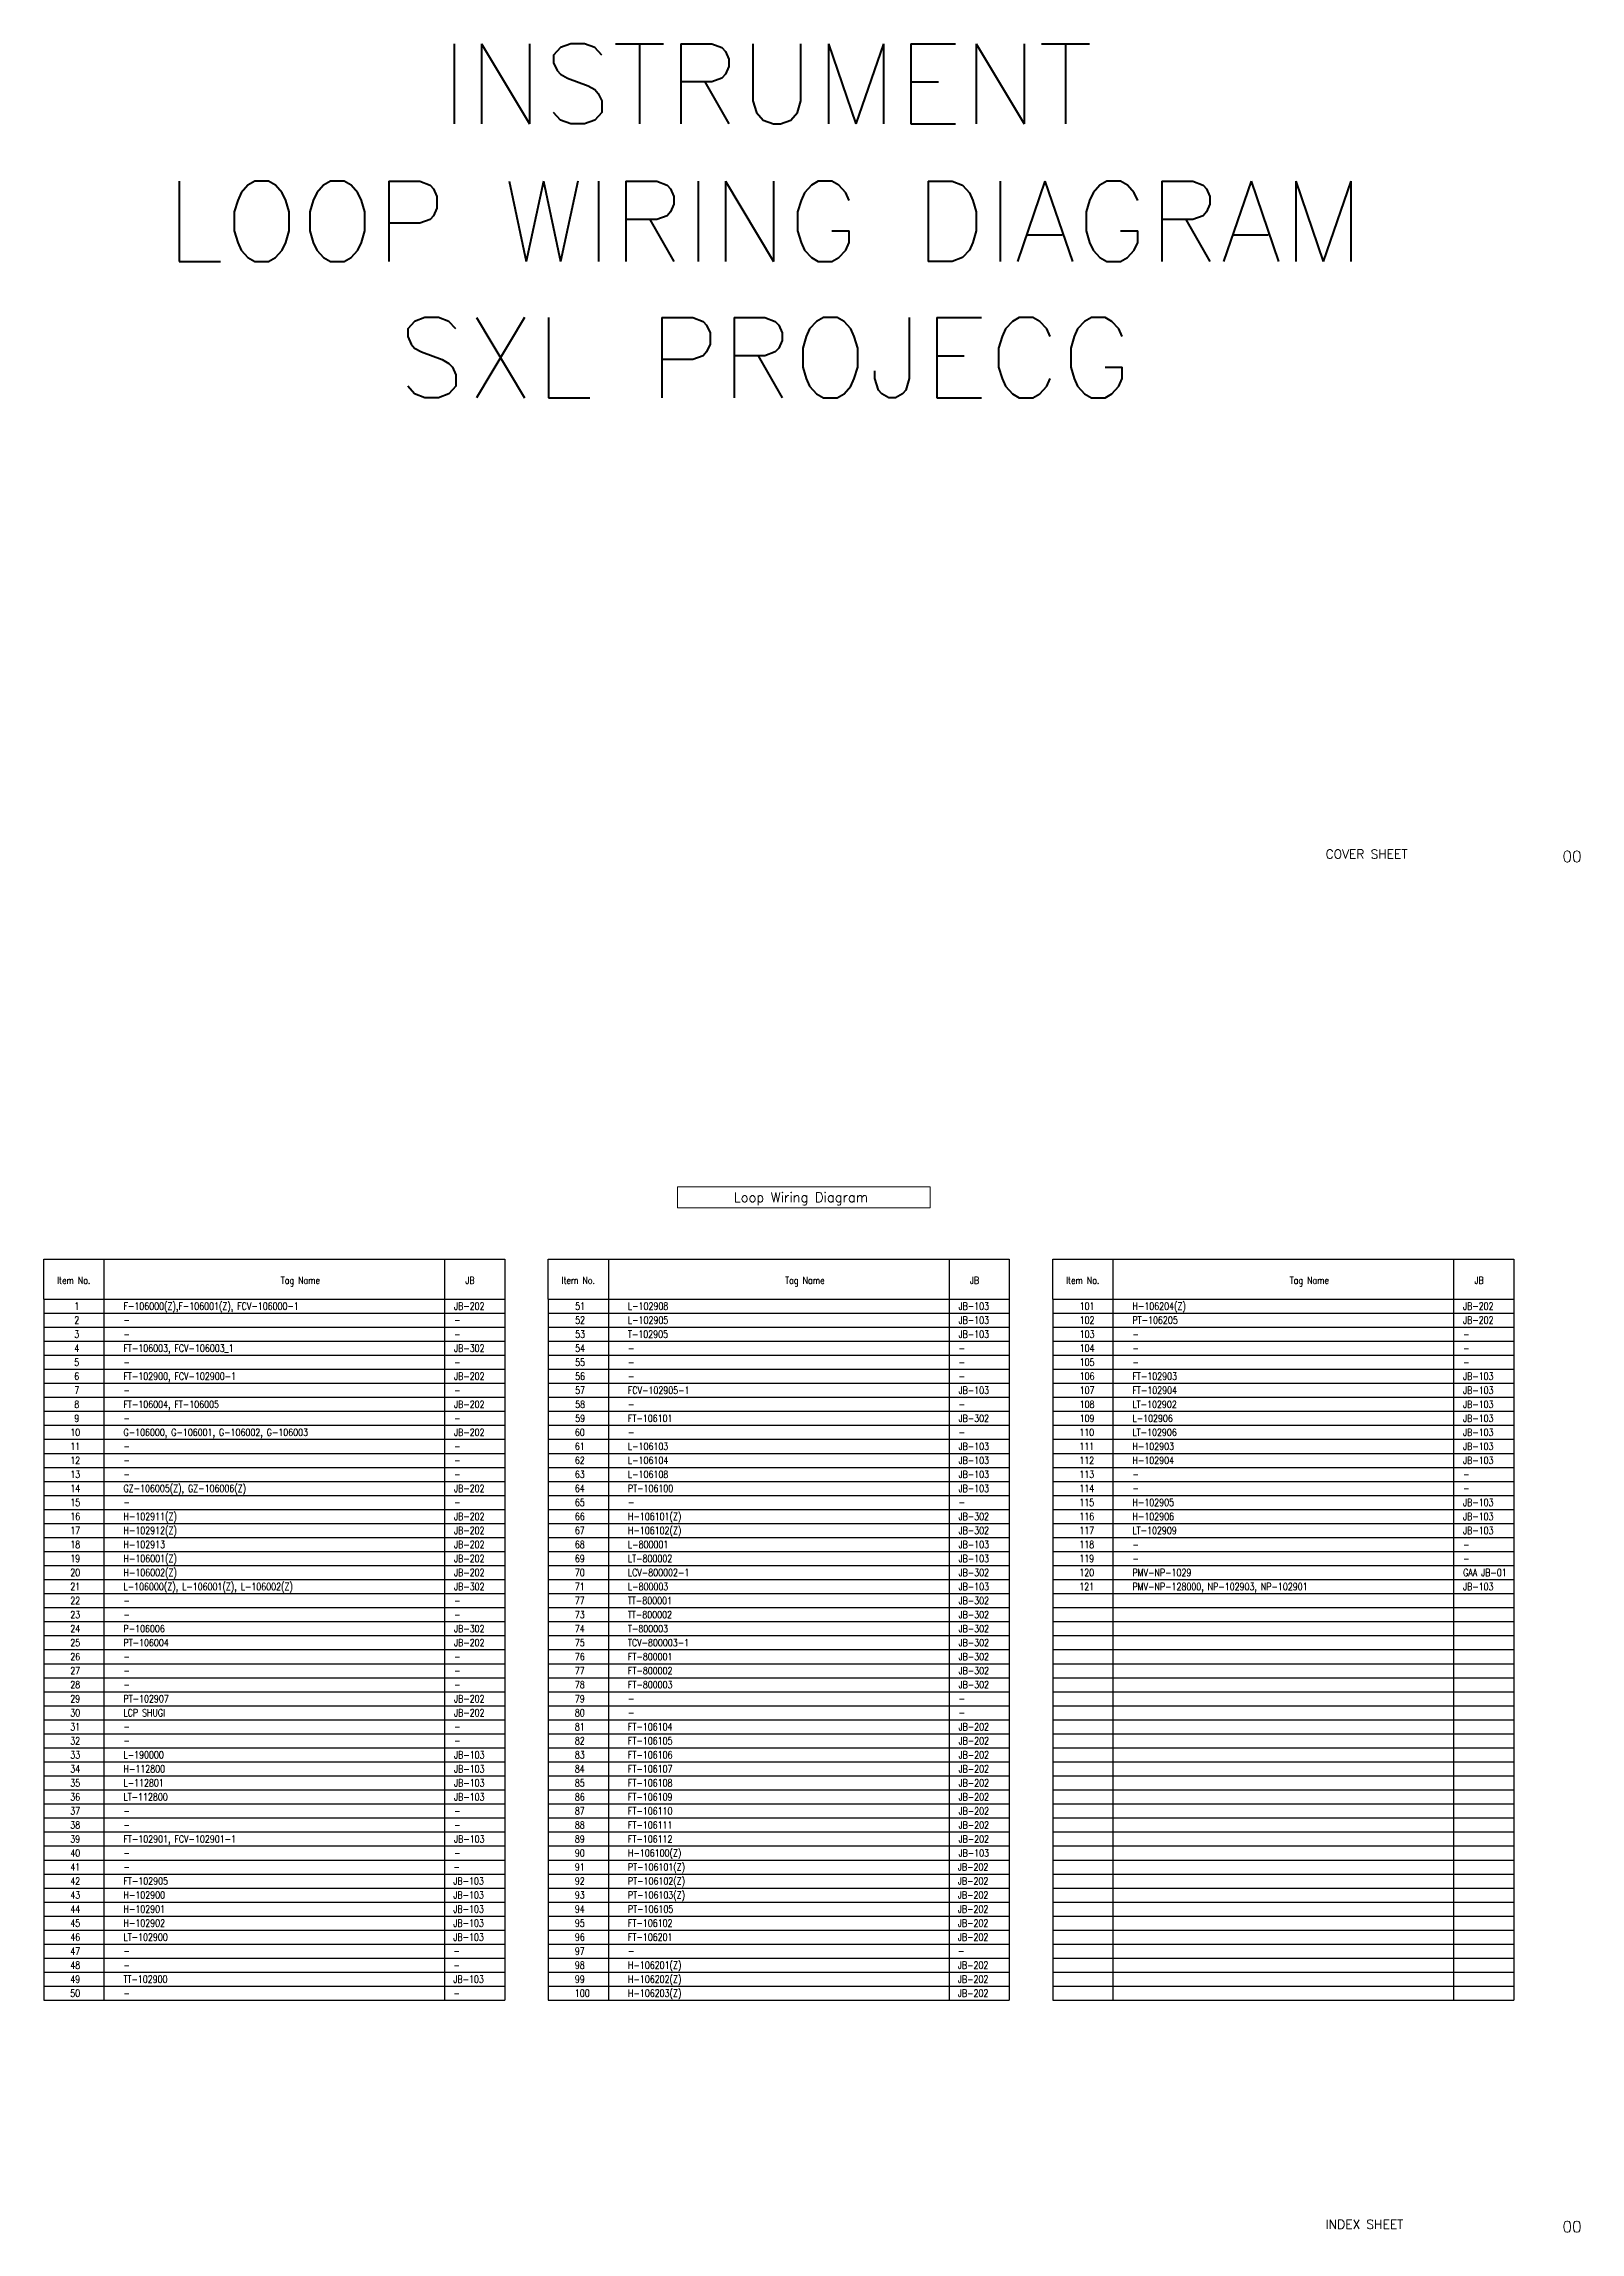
# Model space of a CAD drawing. Header units: millimetres. Extents: x -14942 to 24072, y -50285 to 2207.
# Drawn here: x -10728 to -10344, y -2447 to -1901 of the extents above; entities that cross this region are included whole.
import ezdxf
from ezdxf.enums import TextEntityAlignment as Align

# ---------------------------------------------------------------- set-up
doc = ezdxf.new("R2010")
doc.units = ezdxf.units.MM
doc.header["$MEASUREMENT"] = 0
for name, color, linetype in [('INSTRUMENT', 1, 'CONTINUOUS'), ('LINE', 3, 'CONTINUOUS'), ('TEXT', 2, 'CONTINUOUS')]:
    doc.layers.add(name, color=color, linetype=linetype)
doc.styles.add('ROMANS', font='romans')

msp = doc.modelspace()

# ---------------------------------------------------------------- linework, layer by layer
at = {"layer": 'INSTRUMENT', "color": 7}
for p, q in [((-10727.75, -2214), (-10727.75, -2204)), ((-10727.75, -2204), (-10612.75, -2204)), ((-10727.75, -2204), (-10677.75, -2204)), ((-10727.75, -2204), (-10712.75, -2204)), ((-10712.75, -2204), (-10712.75, -2389)), ((-10712.75, -2204), (-10612.75, -2204)), ((-10627.75, -2204), (-10627.75, -2389)), ((-10612.75, -2204), (-10612.75, -2389)), ((-10601.87, -2214), (-10601.87, -2204)), ((-10601.87, -2204), (-10486.87, -2204)), ((-10601.87, -2204), (-10551.87, -2204)), ((-10601.87, -2204), (-10586.87, -2204)), ((-10586.87, -2204), (-10586.87, -2389)), ((-10586.87, -2204), (-10486.87, -2204)), ((-10501.87, -2204), (-10501.87, -2389)), ((-10486.87, -2204), (-10486.87, -2389)), ((-10475.99, -2214), (-10475.99, -2204)), ((-10475.99, -2204), (-10360.99, -2204)), ((-10475.99, -2204), (-10425.99, -2204)), ((-10475.99, -2204), (-10460.99, -2204)), ((-10460.99, -2204), (-10460.99, -2389)), ((-10460.99, -2204), (-10360.99, -2204)), ((-10375.99, -2204), (-10375.99, -2389)), ((-10360.99, -2204), (-10360.99, -2389)), ((-10727.75, -2214), (-10727.75, -2389)), ((-10727.75, -2214), (-10612.75, -2214)), ((-10727.75, -2214), (-10727.75, -2217.5)), ((-10727.75, -2217.5), (-10612.75, -2217.5)), ((-10601.87, -2214), (-10601.87, -2389)), ((-10601.87, -2214), (-10486.87, -2214)), ((-10601.87, -2214), (-10601.87, -2217.5)), ((-10601.87, -2217.5), (-10486.87, -2217.5)), ((-10475.99, -2214), (-10475.99, -2389)), ((-10475.99, -2214), (-10360.99, -2214)), ((-10475.99, -2214), (-10475.99, -2217.5)), ((-10475.99, -2217.5), (-10360.99, -2217.5)), ((-10727.75, -2221), (-10612.75, -2221)), ((-10601.87, -2221), (-10486.87, -2221)), ((-10475.99, -2221), (-10360.99, -2221)), ((-10727.75, -2224.5), (-10612.75, -2224.5)), ((-10727.75, -2228), (-10612.75, -2228)), ((-10601.87, -2224.5), (-10486.87, -2224.5)), ((-10601.87, -2228), (-10486.87, -2228)), ((-10475.99, -2224.5), (-10360.99, -2224.5)), ((-10475.99, -2228), (-10360.99, -2228)), ((-10727.75, -2231.5), (-10612.75, -2231.5)), ((-10601.87, -2231.5), (-10486.87, -2231.5)), ((-10475.99, -2231.5), (-10360.99, -2231.5)), ((-10727.75, -2235), (-10612.75, -2235)), ((-10727.75, -2238.5), (-10612.75, -2238.5)), ((-10601.87, -2235), (-10486.87, -2235)), ((-10601.87, -2238.5), (-10486.87, -2238.5)), ((-10475.99, -2235), (-10360.99, -2235)), ((-10475.99, -2238.5), (-10360.99, -2238.5)), ((-10727.75, -2242), (-10612.75, -2242)), ((-10601.87, -2242), (-10486.87, -2242)), ((-10475.99, -2242), (-10360.99, -2242)), ((-10727.75, -2245.5), (-10612.75, -2245.5)), ((-10727.75, -2249), (-10612.75, -2249)), ((-10601.87, -2245.5), (-10486.87, -2245.5)), ((-10601.87, -2249), (-10486.87, -2249)), ((-10475.99, -2245.5), (-10360.99, -2245.5)), ((-10475.99, -2249), (-10360.99, -2249)), ((-10727.75, -2252.5), (-10612.75, -2252.5)), ((-10601.87, -2252.5), (-10486.87, -2252.5)), ((-10475.99, -2252.5), (-10360.99, -2252.5)), ((-10727.75, -2256), (-10612.75, -2256)), ((-10727.75, -2259.5), (-10612.75, -2259.5)), ((-10601.87, -2256), (-10486.87, -2256)), ((-10601.87, -2259.5), (-10486.87, -2259.5)), ((-10475.99, -2256), (-10360.99, -2256)), ((-10475.99, -2259.5), (-10360.99, -2259.5)), ((-10727.75, -2263), (-10612.75, -2263)), ((-10727.75, -2266.5), (-10612.75, -2266.5)), ((-10601.87, -2263), (-10486.87, -2263)), ((-10601.87, -2266.5), (-10486.87, -2266.5)), ((-10475.99, -2263), (-10360.99, -2263)), ((-10475.99, -2266.5), (-10360.99, -2266.5)), ((-10727.75, -2270), (-10612.75, -2270)), ((-10601.87, -2270), (-10486.87, -2270)), ((-10475.99, -2270), (-10360.99, -2270)), ((-10727.75, -2273.5), (-10612.75, -2273.5)), ((-10727.75, -2277), (-10612.75, -2277)), ((-10601.87, -2273.5), (-10486.87, -2273.5)), ((-10601.87, -2277), (-10486.87, -2277)), ((-10475.99, -2273.5), (-10360.99, -2273.5)), ((-10475.99, -2277), (-10360.99, -2277)), ((-10727.75, -2280.5), (-10612.75, -2280.5)), ((-10601.87, -2280.5), (-10486.87, -2280.5)), ((-10475.99, -2280.5), (-10360.99, -2280.5)), ((-10727.75, -2284), (-10612.75, -2284)), ((-10727.75, -2287.5), (-10612.75, -2287.5)), ((-10601.87, -2284), (-10486.87, -2284)), ((-10601.87, -2287.5), (-10486.87, -2287.5)), ((-10475.99, -2284), (-10360.99, -2284)), ((-10475.99, -2287.5), (-10360.99, -2287.5)), ((-10727.75, -2291), (-10612.75, -2291)), ((-10601.87, -2291), (-10486.87, -2291)), ((-10475.99, -2291), (-10360.99, -2291)), ((-10727.75, -2294.5), (-10612.75, -2294.5)), ((-10727.75, -2298), (-10612.75, -2298)), ((-10601.87, -2294.5), (-10486.87, -2294.5)), ((-10601.87, -2298), (-10486.87, -2298)), ((-10475.99, -2294.5), (-10360.99, -2294.5)), ((-10475.99, -2298), (-10360.99, -2298)), ((-10727.75, -2301.5), (-10612.75, -2301.5)), ((-10727.75, -2305), (-10612.75, -2305)), ((-10601.87, -2301.5), (-10486.87, -2301.5)), ((-10601.87, -2305), (-10486.87, -2305)), ((-10475.99, -2301.5), (-10360.99, -2301.5)), ((-10475.99, -2305), (-10360.99, -2305)), ((-10727.75, -2308.5), (-10612.75, -2308.5)), ((-10601.87, -2308.5), (-10486.87, -2308.5)), ((-10475.99, -2308.5), (-10360.99, -2308.5)), ((-10727.75, -2312), (-10612.75, -2312)), ((-10727.75, -2315.5), (-10612.75, -2315.5)), ((-10601.87, -2312), (-10486.87, -2312)), ((-10601.87, -2315.5), (-10486.87, -2315.5)), ((-10475.99, -2312), (-10360.99, -2312)), ((-10475.99, -2315.5), (-10360.99, -2315.5)), ((-10727.75, -2319), (-10612.75, -2319)), ((-10601.87, -2319), (-10486.87, -2319)), ((-10475.99, -2319), (-10360.99, -2319)), ((-10727.75, -2322.5), (-10612.75, -2322.5)), ((-10727.75, -2326), (-10612.75, -2326)), ((-10601.87, -2322.5), (-10486.87, -2322.5)), ((-10601.87, -2326), (-10486.87, -2326)), ((-10475.99, -2322.5), (-10360.99, -2322.5)), ((-10475.99, -2326), (-10360.99, -2326)), ((-10727.75, -2329.5), (-10612.75, -2329.5)), ((-10601.87, -2329.5), (-10486.87, -2329.5)), ((-10475.99, -2329.5), (-10360.99, -2329.5)), ((-10727.75, -2333), (-10612.75, -2333)), ((-10727.75, -2336.5), (-10612.75, -2336.5)), ((-10601.87, -2333), (-10486.87, -2333)), ((-10601.87, -2336.5), (-10486.87, -2336.5)), ((-10475.99, -2333), (-10360.99, -2333)), ((-10475.99, -2336.5), (-10360.99, -2336.5)), ((-10727.75, -2340), (-10612.75, -2340)), ((-10601.87, -2340), (-10486.87, -2340)), ((-10475.99, -2340), (-10360.99, -2340)), ((-10727.75, -2343.5), (-10612.75, -2343.5)), ((-10727.75, -2347), (-10612.75, -2347)), ((-10601.87, -2343.5), (-10486.87, -2343.5)), ((-10601.87, -2347), (-10486.87, -2347)), ((-10475.99, -2343.5), (-10360.99, -2343.5)), ((-10475.99, -2347), (-10360.99, -2347)), ((-10727.75, -2350.5), (-10612.75, -2350.5)), ((-10727.75, -2354), (-10612.75, -2354)), ((-10601.87, -2350.5), (-10486.87, -2350.5)), ((-10601.87, -2354), (-10486.87, -2354)), ((-10475.99, -2350.5), (-10360.99, -2350.5)), ((-10475.99, -2354), (-10360.99, -2354)), ((-10727.75, -2357.5), (-10612.75, -2357.5)), ((-10601.87, -2357.5), (-10486.87, -2357.5)), ((-10475.99, -2357.5), (-10360.99, -2357.5)), ((-10727.75, -2361), (-10612.75, -2361)), ((-10727.75, -2364.5), (-10612.75, -2364.5)), ((-10601.87, -2361), (-10486.87, -2361)), ((-10601.87, -2364.5), (-10486.87, -2364.5)), ((-10475.99, -2361), (-10360.99, -2361)), ((-10475.99, -2364.5), (-10360.99, -2364.5)), ((-10727.75, -2368), (-10612.75, -2368)), ((-10601.87, -2368), (-10486.87, -2368)), ((-10475.99, -2368), (-10360.99, -2368)), ((-10727.75, -2371.5), (-10612.75, -2371.5)), ((-10727.75, -2375), (-10612.75, -2375)), ((-10601.87, -2371.5), (-10486.87, -2371.5)), ((-10601.87, -2375), (-10486.87, -2375)), ((-10475.99, -2371.5), (-10360.99, -2371.5)), ((-10475.99, -2375), (-10360.99, -2375)), ((-10727.75, -2378.5), (-10612.75, -2378.5)), ((-10601.87, -2378.5), (-10486.87, -2378.5)), ((-10475.99, -2378.5), (-10360.99, -2378.5)), ((-10727.75, -2382), (-10612.75, -2382)), ((-10727.75, -2385.5), (-10612.75, -2385.5)), ((-10601.87, -2382), (-10486.87, -2382)), ((-10601.87, -2385.5), (-10486.87, -2385.5)), ((-10475.99, -2382), (-10360.99, -2382)), ((-10475.99, -2385.5), (-10360.99, -2385.5)), ((-10727.75, -2389), (-10612.75, -2389)), ((-10601.87, -2389), (-10486.87, -2389)), ((-10475.99, -2389), (-10360.99, -2389))]:
    msp.add_line(p, q, dxfattribs=at)
at = {"layer": 'LINE', "color": 7, "lineweight": 13}
for p, q in [((-10569.65, -2185.97), (-10506.61, -2185.97)), ((-10569.65, -2185.97), (-10569.65, -2191.18)), ((-10506.61, -2185.97), (-10506.61, -2191.18)), ((-10569.65, -2191.18), (-10506.61, -2191.18))]:
    msp.add_line(p, q, dxfattribs=at)

# ---------------------------------------------------------------- texts
at = {"layer": 'TEXT', "color": 7, "lineweight": 13, "style": 'ROMANS'}
for s, height, p in [('INSTRUMENT', 20, (-10547.39, -1920.66)), ('LOOP WIRING DIAGRAM', 20, (-10547.8, -1955)), ('SXL PROJECG', 20, (-10547.8, -1989)), ('Loop Wiring Diagram', 2.4, (-10538.84, -2189.78))]:
    msp.add_text(s, height=height, dxfattribs=at).set_placement(p, align=Align.CENTER)
for s, p in [('COVER SHEET', (-10407.93, -2104.05)), ('INDEX SHEET', (-10407.93, -2446.05))]:
    msp.add_text(s, height=2.24, dxfattribs=at).set_placement(p)
for p in [(-10346.44, -2103.51), (-10346.44, -2445.51)]:
    msp.add_text('00', height=2.8, dxfattribs=at).set_placement(p, align=Align.MIDDLE)
at = {"layer": 'TEXT', "color": 7, "lineweight": 13, "style": 'ROMANS', "width": 0.8}
for s, p in [('Item No.', (-10724.43, -2210.22)), ('Tag Name', (-10668.63, -2210.22)), ('JB', (-10622.53, -2210.22)), ('Item No.', (-10598.55, -2210.22)), ('Tag Name', (-10542.75, -2210.22)), ('JB', (-10496.65, -2210.22)), ('Item No.', (-10472.68, -2210.22)), ('Tag Name', (-10416.88, -2210.22)), ('JB', (-10370.77, -2210.22)), ('1', (-10720.13, -2216.65)), ('F-106000(Z),F-106001(Z), FCV-106000-1', (-10707.86, -2216.65)), ('JB-202', (-10625.36, -2216.65)), ('51', (-10595.17, -2216.65)), ('L-102908', (-10581.99, -2216.65)), ('JB-103', (-10499.49, -2216.65)), ('101', (-10469.29, -2216.65)), ('H-106204(Z)', (-10456.11, -2216.65)), ('JB-202', (-10373.61, -2216.65)), ('2', (-10720.13, -2220.15)), ('3', (-10720.13, -2223.65)), ('-', (-10707.86, -2220.15)), ('-', (-10707.86, -2223.65)), ('-', (-10625.36, -2220.15)), ('-', (-10625.36, -2223.65)), ('52', (-10595.17, -2220.15)), ('53', (-10595.17, -2223.65)), ('T-102905', (-10581.99, -2223.65)), ('L-102905', (-10581.99, -2220.15)), ('JB-103', (-10499.49, -2220.15)), ('JB-103', (-10499.49, -2223.65)), ('102', (-10469.29, -2220.15)), ('103', (-10469.29, -2223.65)), ('PT-106205', (-10456.11, -2220.15)), ('-', (-10456.11, -2223.65)), ('JB-202', (-10373.61, -2220.15)), ('-', (-10373.61, -2223.65)), ('4', (-10720.13, -2227.15)), ('FT-106003, FCV-106003_1', (-10707.86, -2227.15)), ('JB-302', (-10625.36, -2227.15)), ('54', (-10595.17, -2227.15)), ('-', (-10581.99, -2227.15)), ('-', (-10499.49, -2227.15)), ('104', (-10469.29, -2227.15)), ('-', (-10456.11, -2227.15)), ('-', (-10373.61, -2227.15)), ('5', (-10720.13, -2230.65)), ('6', (-10720.13, -2234.15)), ('-', (-10707.86, -2230.65)), ('FT-102900, FCV-102900-1', (-10707.86, -2234.15)), ('JB-202', (-10625.36, -2234.15)), ('-', (-10625.36, -2230.65)), ('55', (-10595.17, -2230.65)), ('56', (-10595.17, -2234.15)), ('-', (-10581.99, -2230.65)), ('-', (-10581.99, -2234.15)), ('-', (-10499.49, -2230.65)), ('-', (-10499.49, -2234.15)), ('105', (-10469.29, -2230.65)), ('106', (-10469.29, -2234.15)), ('-', (-10456.11, -2230.65)), ('FT-102903', (-10456.11, -2234.15)), ('JB-103', (-10373.61, -2234.15)), ('-', (-10373.61, -2230.65)), ('7', (-10720.13, -2237.65)), ('8', (-10720.13, -2241.15)), ('-', (-10707.86, -2237.65)), ('FT-106004, FT-106005', (-10707.86, -2241.15)), ('JB-202', (-10625.36, -2241.15)), ('-', (-10625.36, -2237.65)), ('57', (-10595.17, -2237.65)), ('58', (-10595.17, -2241.15)), ('FCV-102905-1', (-10581.99, -2237.65)), ('JB-103', (-10499.49, -2237.65)), ('107', (-10469.29, -2237.65)), ('108', (-10469.29, -2241.15)), ('FT-102904', (-10456.11, -2237.65)), ('LT-102902', (-10456.11, -2241.15)), ('JB-103', (-10373.61, -2237.65)), ('JB-103', (-10373.61, -2241.15)), ('9', (-10720.13, -2244.65)), ('-', (-10707.86, -2244.65)), ('-', (-10625.36, -2244.65)), ('59', (-10595.17, -2244.65)), ('-', (-10581.99, -2241.15)), ('FT-106101', (-10581.99, -2244.65)), ('JB-302', (-10499.49, -2244.65)), ('-', (-10499.49, -2241.15)), ('109', (-10469.29, -2244.65)), ('L-102906', (-10456.11, -2244.65)), ('JB-103', (-10373.61, -2244.65)), ('10', (-10721.13, -2248.15)), ('11', (-10721.13, -2251.65)), ('G-106000, G-106001, G-106002, G-106003', (-10707.86, -2248.15)), ('JB-202', (-10625.36, -2248.15)), ('60', (-10595.25, -2248.15)), ('61', (-10595.25, -2251.65)), ('-', (-10581.99, -2248.15)), ('L-106103', (-10581.99, -2251.65)), ('JB-103', (-10499.49, -2251.65)), ('-', (-10499.49, -2248.15)), ('110', (-10469.37, -2248.15)), ('111', (-10469.37, -2251.65)), ('LT-102906', (-10456.11, -2248.15)), ('H-102903', (-10456.11, -2251.65)), ('JB-103', (-10373.61, -2248.15)), ('JB-103', (-10373.61, -2251.65)), ('12', (-10721.13, -2255.15)), ('-', (-10707.86, -2251.65)), ('-', (-10707.86, -2255.15)), ('-', (-10625.36, -2251.65)), ('-', (-10625.36, -2255.15)), ('62', (-10595.25, -2255.15)), ('L-106104', (-10581.99, -2255.15)), ('JB-103', (-10499.49, -2255.15)), ('112', (-10469.37, -2255.15)), ('H-102904', (-10456.11, -2255.15)), ('JB-103', (-10373.61, -2255.15)), ('13', (-10721.13, -2258.65)), ('14', (-10721.13, -2262.15)), ('GZ-106005(Z), GZ-106006(Z)', (-10707.86, -2262.15)), ('-', (-10707.86, -2258.65)), ('JB-202', (-10625.36, -2262.15)), ('-', (-10625.36, -2258.65)), ('63', (-10595.25, -2258.65)), ('64', (-10595.25, -2262.15)), ('L-106108', (-10581.99, -2258.65)), ('PT-106100', (-10581.99, -2262.15)), ('JB-103', (-10499.49, -2258.65)), ('JB-103', (-10499.49, -2262.15)), ('113', (-10469.37, -2258.65)), ('114', (-10469.37, -2262.15)), ('-', (-10456.11, -2258.65)), ('-', (-10456.11, -2262.15)), ('-', (-10373.61, -2258.65)), ('-', (-10373.61, -2262.15)), ('15', (-10721.13, -2265.65)), ('-', (-10707.86, -2265.65)), ('-', (-10625.36, -2265.65)), ('65', (-10595.25, -2265.65)), ('-', (-10581.99, -2265.65)), ('-', (-10499.49, -2265.65)), ('115', (-10469.37, -2265.65)), ('H-102905', (-10456.11, -2265.65)), ('JB-103', (-10373.61, -2265.65)), ('16', (-10721.13, -2269.15)), ('17', (-10721.13, -2272.65)), ('H-102911(Z)', (-10707.86, -2269.15)), ('H-102912(Z)', (-10707.86, -2272.65)), ('JB-202', (-10625.36, -2269.15)), ('JB-202', (-10625.36, -2272.65)), ('66', (-10595.25, -2269.15)), ('67', (-10595.25, -2272.65)), ('H-106101(Z)', (-10581.99, -2269.15)), ('H-106102(Z)', (-10581.99, -2272.65)), ('JB-302', (-10499.49, -2269.15)), ('JB-302', (-10499.49, -2272.65)), ('116', (-10469.37, -2269.15)), ('117', (-10469.37, -2272.65)), ('H-102906', (-10456.11, -2269.15)), ('LT-102909', (-10456.11, -2272.65)), ('JB-103', (-10373.61, -2269.15)), ('JB-103', (-10373.61, -2272.65)), ('18', (-10721.13, -2276.15)), ('H-102913', (-10707.86, -2276.15)), ('H-106001(Z)', (-10707.86, -2279.65)), ('JB-202', (-10625.36, -2276.15)), ('68', (-10595.25, -2276.15)), ('L-800001', (-10581.99, -2276.15)), ('JB-103', (-10499.49, -2276.15)), ('118', (-10469.37, -2276.15)), ('-', (-10456.11, -2276.15)), ('-', (-10373.61, -2276.15)), ('20', (-10721.13, -2283.15)), ('19', (-10721.13, -2279.65)), ('H-106002(Z)', (-10707.86, -2283.15)), ('JB-202', (-10625.36, -2279.65)), ('JB-202', (-10625.36, -2283.15)), ('70', (-10595.25, -2283.15)), ('69', (-10595.25, -2279.65)), ('LT-800002', (-10581.99, -2279.65)), ('LCV-800002-1', (-10581.99, -2283.15)), ('JB-103', (-10499.49, -2279.65)), ('JB-302', (-10499.49, -2283.15)), ('119', (-10469.37, -2279.65)), ('120', (-10469.37, -2283.15)), ('-', (-10456.11, -2279.65)), ('PMV-NP-1029', (-10456.11, -2283.15)), ('GAA JB-01', (-10373.61, -2283.15)), ('-', (-10373.61, -2279.65)), ('21', (-10721.13, -2286.65)), ('22', (-10721.13, -2290.15)), ('L-106000(Z), L-106001(Z), L-106002(Z)', (-10707.86, -2286.65)), ('JB-302', (-10625.36, -2286.65)), ('71', (-10595.25, -2286.65)), ('77', (-10595.25, -2290.15)), ('TT-800001', (-10581.99, -2290.15)), ('L-800003', (-10581.99, -2286.65)), ('JB-103', (-10499.49, -2286.65)), ('JB-302', (-10499.49, -2290.15)), ('121', (-10469.37, -2286.65)), ('PMV-NP-128000, NP-102903, NP-102901', (-10456.11, -2286.65)), ('JB-103', (-10373.61, -2286.65)), ('23', (-10721.13, -2293.65)), ('-', (-10707.86, -2290.15)), ('-', (-10707.86, -2293.65)), ('-', (-10625.36, -2290.15)), ('-', (-10625.36, -2293.65)), ('73', (-10595.25, -2293.65)), ('TT-800002', (-10581.99, -2293.65)), ('JB-302', (-10499.49, -2293.65)), ('24', (-10721.13, -2297.15)), ('25', (-10721.13, -2300.65)), ('P-106006', (-10707.86, -2297.15)), ('PT-106004', (-10707.86, -2300.65)), ('JB-302', (-10625.36, -2297.15)), ('JB-202', (-10625.36, -2300.65)), ('74', (-10595.25, -2297.15)), ('75', (-10595.25, -2300.65)), ('T-800003', (-10581.99, -2297.15)), ('TCV-800003-1', (-10581.99, -2300.65)), ('JB-302', (-10499.49, -2297.15)), ('JB-302', (-10499.49, -2300.65)), ('26', (-10721.13, -2304.15)), ('-', (-10707.86, -2304.15)), ('-', (-10625.36, -2304.15)), ('76', (-10595.25, -2304.15)), ('FT-800001', (-10581.99, -2304.15)), ('JB-302', (-10499.49, -2304.15)), ('27', (-10721.13, -2307.65)), ('28', (-10721.13, -2311.15)), ('-', (-10707.86, -2307.65)), ('-', (-10707.86, -2311.15)), ('-', (-10625.36, -2307.65)), ('-', (-10625.36, -2311.15)), ('77', (-10595.25, -2307.65)), ('78', (-10595.25, -2311.15)), ('FT-800002', (-10581.99, -2307.65)), ('FT-800003', (-10581.99, -2311.15)), ('JB-302', (-10499.49, -2307.65)), ('JB-302', (-10499.49, -2311.15)), ('29', (-10721.13, -2314.65)), ('PT-102907', (-10707.86, -2314.65)), ('JB-202', (-10625.36, -2314.65)), ('79', (-10595.25, -2314.65)), ('-', (-10581.99, -2314.65)), ('-', (-10499.49, -2314.65)), ('30', (-10721.13, -2318.15)), ('31', (-10721.13, -2321.65)), ('LCP SHUGI', (-10707.86, -2318.15)), ('-', (-10707.86, -2321.65)), ('JB-202', (-10625.36, -2318.15)), ('-', (-10625.36, -2321.65)), ('80', (-10595.25, -2318.15)), ('81', (-10595.25, -2321.65)), ('-', (-10581.99, -2318.15)), ('FT-106104', (-10581.99, -2321.65)), ('JB-202', (-10499.49, -2321.65)), ('-', (-10499.49, -2318.15)), ('32', (-10721.13, -2325.15)), ('33', (-10721.13, -2328.65)), ('-', (-10707.86, -2325.15)), ('L-190000', (-10707.86, -2328.65)), ('JB-103', (-10625.36, -2328.65)), ('-', (-10625.36, -2325.15)), ('82', (-10595.25, -2325.15)), ('83', (-10595.25, -2328.65)), ('FT-106105', (-10581.99, -2325.15)), ('FT-106106', (-10581.99, -2328.65)), ('JB-202', (-10499.49, -2325.15)), ('JB-202', (-10499.49, -2328.65)), ('34', (-10721.13, -2332.15)), ('H-112800', (-10707.86, -2332.15)), ('JB-103', (-10625.36, -2332.15)), ('84', (-10595.25, -2332.15)), ('FT-106107', (-10581.99, -2332.15)), ('JB-202', (-10499.49, -2332.15)), ('35', (-10721.13, -2335.65)), ('36', (-10721.13, -2339.15)), ('L-112801', (-10707.86, -2335.65)), ('LT-112800', (-10707.86, -2339.15)), ('JB-103', (-10625.36, -2335.65)), ('JB-103', (-10625.36, -2339.15)), ('85', (-10595.25, -2335.65)), ('86', (-10595.25, -2339.15)), ('FT-106108', (-10581.99, -2335.65)), ('FT-106109', (-10581.99, -2339.15)), ('JB-202', (-10499.49, -2335.65)), ('JB-202', (-10499.49, -2339.15)), ('37', (-10721.13, -2342.65)), ('-', (-10707.86, -2342.65)), ('-', (-10625.36, -2342.65)), ('87', (-10595.25, -2342.65)), ('FT-106110', (-10581.99, -2342.65)), ('JB-202', (-10499.49, -2342.65)), ('38', (-10721.13, -2346.15)), ('39', (-10721.13, -2349.65)), ('-', (-10707.86, -2346.15)), ('FT-102901, FCV-102901-1', (-10707.86, -2349.65)), ('JB-103', (-10625.36, -2349.65)), ('-', (-10625.36, -2346.15)), ('88', (-10595.25, -2346.15)), ('89', (-10595.25, -2349.65)), ('FT-106111', (-10581.99, -2346.15)), ('FT-106112', (-10581.99, -2349.65)), ('JB-202', (-10499.49, -2346.15)), ('JB-202', (-10499.49, -2349.65)), ('40', (-10721.13, -2353.15)), ('-', (-10707.86, -2353.15)), ('-', (-10625.36, -2353.15)), ('90', (-10595.25, -2353.15)), ('H-106100(Z)', (-10581.99, -2353.15)), ('JB-103', (-10499.49, -2353.15)), ('41', (-10721.13, -2356.65)), ('42', (-10721.13, -2360.15)), ('-', (-10707.86, -2356.65)), ('FT-102905', (-10707.86, -2360.15)), ('JB-103', (-10625.53, -2360.15)), ('-', (-10625.53, -2356.65)), ('91', (-10595.25, -2356.65)), ('92', (-10595.25, -2360.15)), ('PT-106101(Z)', (-10581.98, -2356.65)), ('PT-106102(Z)', (-10581.98, -2360.15)), ('JB-202', (-10499.66, -2356.65)), ('JB-202', (-10499.66, -2360.15)), ('43', (-10721.13, -2363.65)), ('H-102900', (-10707.86, -2363.65)), ('JB-103', (-10625.53, -2363.65)), ('93', (-10595.25, -2363.65)), ('PT-106103(Z)', (-10581.98, -2363.65)), ('JB-202', (-10499.66, -2363.65)), ('44', (-10721.13, -2367.15)), ('45', (-10721.13, -2370.65)), ('H-102901', (-10707.86, -2367.15)), ('H-102902', (-10707.86, -2370.65)), ('JB-103', (-10625.53, -2367.15)), ('JB-103', (-10625.53, -2370.65)), ('94', (-10595.25, -2367.15)), ('95', (-10595.25, -2370.65)), ('PT-106105', (-10581.98, -2367.15)), ('FT-106102', (-10581.98, -2370.65)), ('JB-202', (-10499.66, -2367.15)), ('JB-202', (-10499.66, -2370.65)), ('46', (-10721.13, -2374.15)), ('47', (-10721.13, -2377.65)), ('LT-102900', (-10707.86, -2374.15)), ('JB-103', (-10625.53, -2374.15)), ('96', (-10595.25, -2374.15)), ('97', (-10595.25, -2377.65)), ('FT-106201', (-10581.98, -2374.15)), ('JB-202', (-10499.66, -2374.15)), ('48', (-10721.13, -2381.15)), ('-', (-10707.86, -2377.65)), ('-', (-10707.86, -2381.15)), ('-', (-10625.53, -2377.65)), ('-', (-10625.53, -2381.15)), ('98', (-10595.25, -2381.15)), ('-', (-10581.98, -2377.65)), ('H-106201(Z)', (-10581.98, -2381.15)), ('JB-202', (-10499.66, -2381.15)), ('-', (-10499.66, -2377.65)), ('49', (-10721.13, -2384.65)), ('50', (-10721.13, -2388.15)), ('TT-102900', (-10707.86, -2384.65)), ('JB-103', (-10625.53, -2384.65)), ('99', (-10595.25, -2384.65)), ('100', (-10595.25, -2388.15)), ('H-106202(Z)', (-10581.98, -2384.65)), ('H-106203(Z)', (-10581.98, -2388.15)), ('JB-202', (-10499.66, -2384.65)), ('JB-202', (-10499.66, -2388.15)), ('-', (-10707.86, -2388.15)), ('-', (-10625.53, -2388.15))]:
    msp.add_text(s, height=1.8, dxfattribs=at).set_placement(p)

doc.saveas('drawing.dxf')
